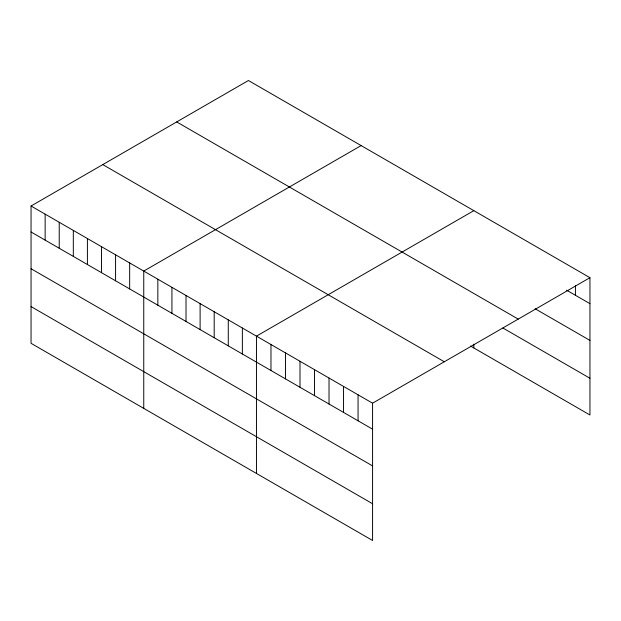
<?xml version="1.0" encoding="UTF-8"?>
<svg xmlns="http://www.w3.org/2000/svg" width="621" height="621" viewBox="0 0 621 621"><rect width="100%" height="100%" fill="white"/><g stroke="black" fill="none" stroke-linecap="round" stroke-linejoin="round"><path stroke-width="0.93" d="M31.05 206.009L372.577 403.184L372.577 540.487L31.05 343.312L31.05 206.009L248.423 80.513L589.95 277.688L589.95 414.991L470.516 346.037M361.127 145.578L143.754 271.082L143.754 408.377M473.831 210.651L256.457 336.147L256.457 473.45M372.577 403.184L589.95 277.688M566.562 290.17L589.95 303.669M535.116 308.753L589.95 340.409M176.69 121.926L518.217 319.101M502.863 327.973L589.95 378.259M102.783 164.596L444.31 361.771M31.05 231.99L372.577 429.173M31.05 268.73L372.577 465.905M31.05 306.58L372.577 503.755M575.434 285.668L575.434 295.293M473.831 344.181L473.831 347.946M358.061 394.809L358.061 420.79M343.545 386.425L343.545 412.414M329.029 378.049L329.029 404.03M314.521 369.666L314.521 395.655M300.005 361.29L300.005 387.271M285.489 352.907L285.489 378.888M270.973 344.531L270.973 370.512M242.369 328.012L242.369 354.001M228.28 319.877L228.28 345.866M214.191 311.75L214.191 337.731M200.109 303.615L200.109 329.596M186.021 295.48L186.021 321.461M171.932 287.344L171.932 313.326M157.843 279.209L157.843 305.198M129.665 262.947L129.665 288.928M115.576 254.812L115.576 280.793M101.487 246.677L101.487 272.658M87.406 238.542L87.406 264.53M73.317 230.407L73.317 256.395M59.228 222.279L59.228 248.26M45.139 214.144L45.139 240.125"/></g></svg>
